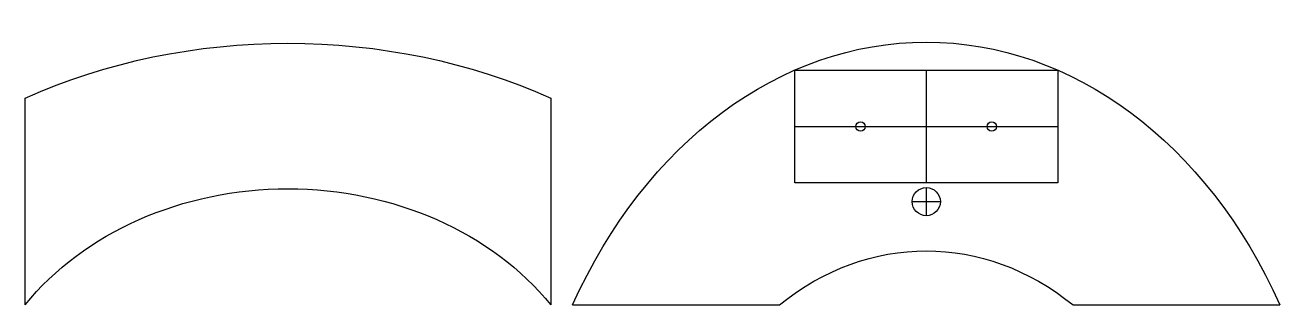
# Model space of a CAD drawing. Extents: x 25 to 450, y 25 to 120.
import ezdxf

# ---------------------------------------------------------------- set-up
doc = ezdxf.new("R2010")
doc.units = 0
doc.header["$LTSCALE"] = 2
doc.header["$MEASUREMENT"] = 0
doc.layers.add('6_FLANGE_BASE_1', color=7, linetype='Continuous')

msp = doc.modelspace()

# ---------------------------------------------------------------- linework, layer by layer
at = {"layer": '6_FLANGE_BASE_1', "color": 7, "linetype": 'Continuous', "lineweight": 25}
for p, q in [((285.75, 66.67), (285.75, 104.78)), ((285.75, 104.78), (374.65, 104.78)), ((330.2, 104.78), (330.2, 66.67)), ((374.65, 104.78), (374.65, 66.67)), ((25.4, 25.4), (25.4, 95.37)), ((203.2, 95.37), (203.2, 25.4)), ((285.75, 85.72), (374.65, 85.72)), ((374.65, 66.67), (285.75, 66.67)), ((330.2, 65.09), (330.2, 55.56)), ((325.44, 60.33), (334.96, 60.33)), ((210.59, 25.4), (280.57, 25.4)), ((379.83, 25.4), (449.81, 25.4))]:
    msp.add_line(p, q, dxfattribs=at)
for centre, radius in [((307.98, 85.72), 1.59), ((352.36, 85.72), 1.59), ((352.43, 85.72), 0.0625), ((330.2, 60.33), 4.76)]:
    msp.add_circle(centre, radius, dxfattribs=at)
at = {"layer": '6_FLANGE_BASE_1', "color": 7, "linetype": 'Continuous', "lineweight": 25, "extrusion": (0, 0, -1)}
for centre, major_axis, ratio, start_param, end_param in [((114.3, -24.23), (-177.8, 0), 0.776786, 7.330383, 8.37758), ((330.2, -63.5), (0, 177.8), 0.776786, 5.235988, 7.330383), ((114.3, -24.23), (-107.16, 0), 0.82963, 6.875538, 8.832426), ((330.2, -63.5), (0, 107.16), 0.82963, 5.690833, 6.875538)]:
    msp.add_ellipse(centre, major_axis=major_axis, ratio=ratio, start_param=start_param, end_param=end_param, dxfattribs=at)

doc.saveas('drawing.dxf')
